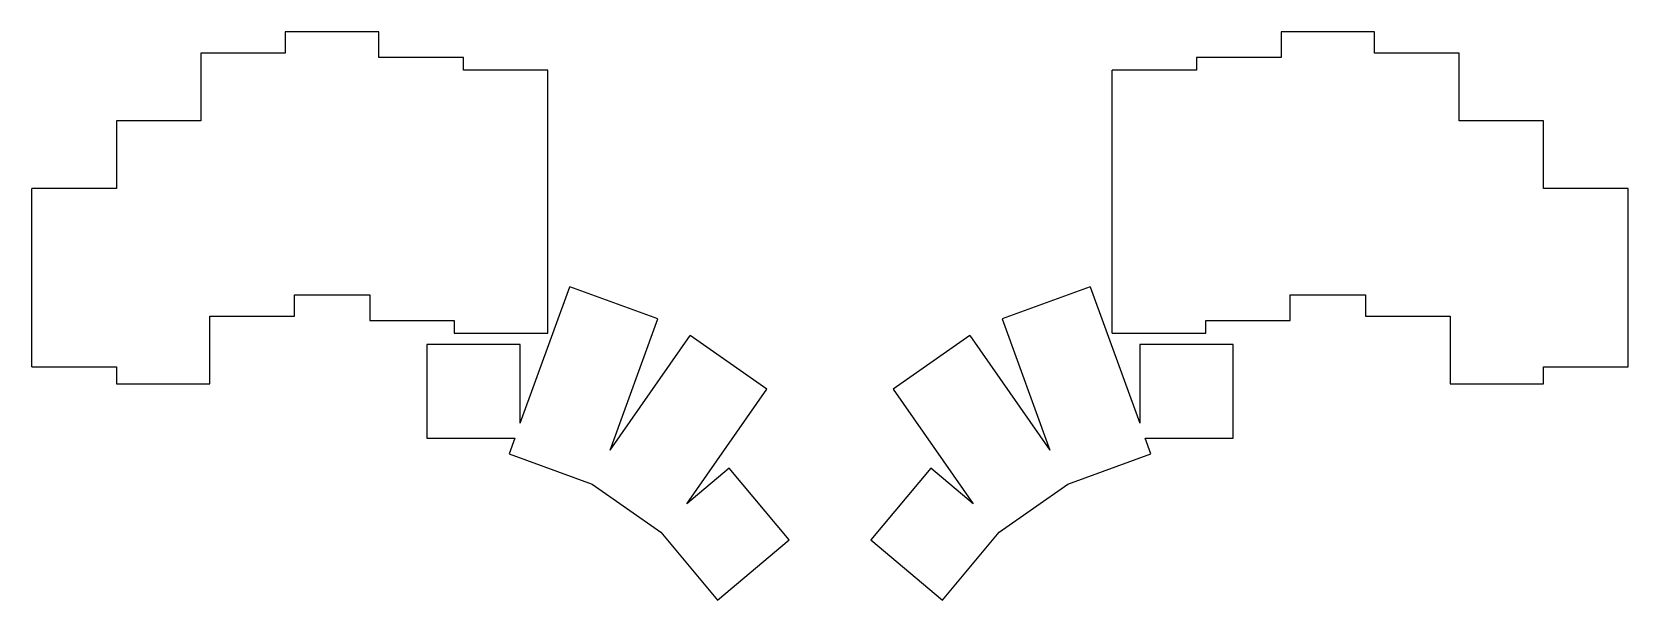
# Model space of a CAD drawing. Header units: millimetres. Extents: x 39 to 399, y -163 to -35.
import ezdxf

# ---------------------------------------------------------------- set-up
doc = ezdxf.new("R2010")
doc.units = ezdxf.units.MM

msp = doc.modelspace()

# ---------------------------------------------------------------- linework, layer by layer
for p, q in [((117.53, -35.18), (96.47, -35.18)), ((96.47, -35.18), (96.47, -39.95)), ((117.53, -40.9), (117.53, -35.18)), ((341.52, -35.18), (320.48, -35.18)), ((320.48, -35.18), (320.48, -40.9)), ((341.52, -39.95), (341.52, -35.18)), ((96.47, -39.95), (77.47, -39.95)), ((77.47, -39.95), (77.47, -55.19)), ((136.53, -40.9), (117.53, -40.9)), ((136.53, -43.76), (136.53, -40.9)), ((320.48, -40.9), (301.48, -40.9)), ((301.48, -40.9), (301.48, -43.76)), ((360.52, -39.95), (341.52, -39.95)), ((360.52, -55.19), (360.52, -39.95)), ((155.53, -43.76), (136.53, -43.76)), ((155.53, -102.91), (155.53, -43.76)), ((282.48, -102.91), (282.48, -43.76)), ((301.48, -43.76), (282.48, -43.76)), ((77.47, -55.19), (58.48, -55.19)), ((58.48, -55.19), (58.48, -70.42)), ((379.52, -55.19), (360.52, -55.19)), ((379.52, -70.42), (379.52, -55.19)), ((39.48, -110.53), (39.48, -70.42)), ((58.48, -70.42), (39.48, -70.42)), ((398.52, -70.42), (379.52, -70.42)), ((398.52, -110.53), (398.52, -70.42)), ((149.33, -123.14), (160.5, -92.47)), ((180.28, -99.67), (160.5, -92.47)), ((277.5, -92.47), (257.72, -99.67)), ((277.5, -92.47), (288.67, -123.14)), ((98.53, -99.09), (98.53, -94.33)), ((98.53, -94.33), (115.47, -94.33)), ((115.47, -94.33), (115.47, -100.05)), ((322.52, -94.33), (339.48, -94.33)), ((322.52, -100.05), (322.52, -94.33)), ((339.48, -94.33), (339.48, -99.09)), ((79.53, -114.33), (79.53, -99.09)), ((79.53, -99.09), (98.53, -99.09)), ((115.47, -100.05), (134.47, -100.05)), ((134.47, -100.05), (134.47, -102.91)), ((169.52, -129.23), (180.28, -99.67)), ((257.72, -99.67), (268.48, -129.23)), ((303.52, -100.05), (322.52, -100.05)), ((303.52, -102.91), (303.52, -100.05)), ((339.48, -99.09), (358.48, -99.09)), ((358.48, -99.09), (358.48, -114.33)), ((134.47, -102.91), (155.53, -102.91)), ((169.52, -129.23), (187.56, -103.46)), ((204.8, -115.53), (187.56, -103.46)), ((250.44, -103.46), (233.2, -115.53)), ((250.44, -103.46), (268.48, -129.23)), ((282.48, -102.91), (303.52, -102.91)), ((149.33, -105.47), (128.28, -105.47)), ((128.28, -105.47), (128.28, -126.52)), ((149.33, -123.14), (149.33, -105.47)), ((309.72, -105.47), (288.67, -105.47)), ((288.67, -105.47), (288.67, -123.14)), ((309.72, -126.52), (309.72, -105.47)), ((39.48, -110.53), (58.48, -110.53)), ((58.48, -110.53), (58.48, -114.33)), ((379.52, -110.53), (398.52, -110.53)), ((379.52, -114.33), (379.52, -110.53)), ((58.48, -114.33), (79.53, -114.33)), ((358.48, -114.33), (379.52, -114.33)), ((186.76, -141.3), (204.8, -115.53)), ((233.2, -115.53), (251.24, -141.3)), ((128.28, -126.52), (148.1, -126.52)), ((148.1, -126.52), (146.8, -130.1)), ((291.2, -130.1), (289.9, -126.52)), ((289.9, -126.52), (309.72, -126.52)), ((146.8, -130.1), (165.52, -136.92)), ((272.48, -136.92), (291.2, -130.1)), ((196.3, -133.29), (186.76, -141.3)), ((209.83, -149.42), (196.3, -133.29)), ((241.7, -133.29), (228.17, -149.42)), ((251.24, -141.3), (241.7, -133.29)), ((165.52, -136.92), (180.91, -147.69)), ((257.09, -147.69), (272.48, -136.92)), ((180.91, -147.69), (193.71, -162.95)), ((193.71, -162.95), (209.83, -149.42)), ((228.17, -149.42), (244.29, -162.95)), ((244.29, -162.95), (257.09, -147.69))]:
    msp.add_line(p, q)

doc.saveas('drawing.dxf')
